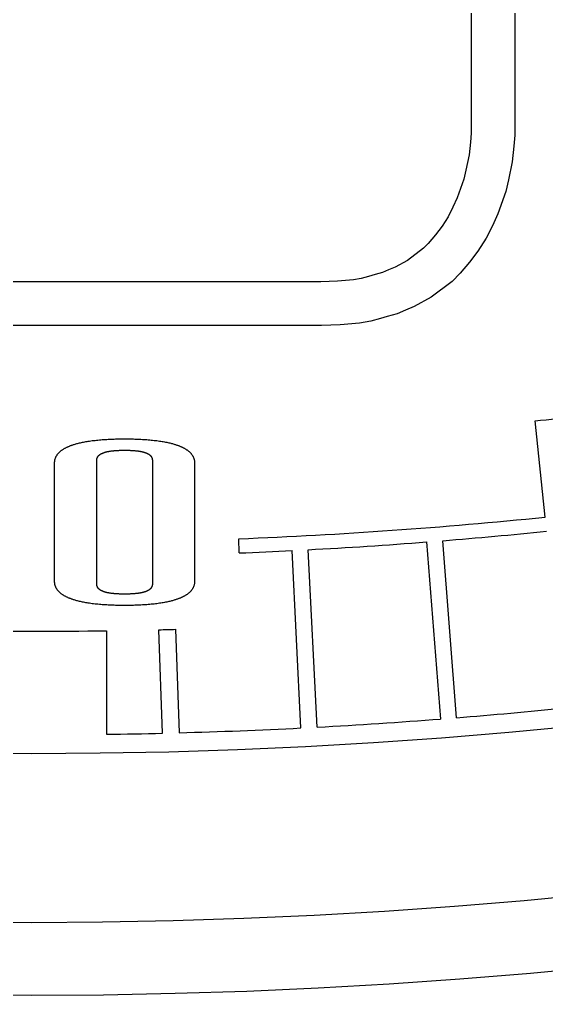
# Model space of a CAD drawing. Extents: x -19.1 to 19.1, y -19.1 to 19.1.
# Drawn here: x -0.041 to 1.771, y -19.15 to -15.799 of the extents above; entities that cross this region are included whole.
import ezdxf

# ---------------------------------------------------------------- set-up
doc = ezdxf.new("R2010")
doc.units = 0
doc.header["$LTSCALE"] = 32.67
doc.layers.add('G_OM_TRIE_D_ESQUISSE__ISO_', color=7, linetype='Continuous')
doc.layers.add('VISIBLE__ISO_', color=7, linetype='Continuous')

msp = doc.modelspace()

# ---------------------------------------------------------------- linework, layer by layer
at = {"layer": 'G_OM_TRIE_D_ESQUISSE__ISO_', "color": 7, "linetype": 'Continuous'}
msp.add_circle((0, 0), 18.9, dxfattribs=at)
at = {"layer": 'VISIBLE__ISO_', "color": 7, "linetype": 'Continuous'}
for p, q in [((1.5117, -14.9435), (1.5117, -16.1898)), ((1.6617, -14.936), (1.6617, -16.1956)), ((1.5117, -16.1898), (1.5094, -16.2198)), ((1.6617, -16.1956), (1.6588, -16.2335)), ((1.5094, -16.2198), (1.5048, -16.2637)), ((1.6588, -16.2335), (1.6531, -16.2876)), ((1.5048, -16.2637), (1.4933, -16.3168)), ((1.4933, -16.3168), (1.4864, -16.3468)), ((1.6531, -16.2876), (1.6397, -16.3496)), ((1.4864, -16.3468), (1.4633, -16.4114)), ((1.6397, -16.3496), (1.6306, -16.389)), ((1.4633, -16.4114), (1.4494, -16.4437)), ((1.6306, -16.389), (1.603, -16.4662)), ((1.4494, -16.4437), (1.4333, -16.476)), ((1.4333, -16.476), (1.4125, -16.5083)), ((1.603, -16.4662), (1.5856, -16.5069)), ((1.4125, -16.5083), (1.3894, -16.5384)), ((1.5856, -16.5069), (1.5638, -16.5503)), ((1.3894, -16.5384), (1.364, -16.5684)), ((1.5638, -16.5503), (1.5353, -16.5948)), ((1.3479, -16.5845), (1.2925, -16.6261)), ((1.364, -16.5684), (1.3479, -16.5845)), ((1.5353, -16.5948), (1.5062, -16.6326)), ((1.2509, -16.6491), (1.2279, -16.6584)), ((1.2925, -16.6261), (1.2509, -16.6491)), ((1.5062, -16.6326), (1.4745, -16.67)), ((1.1586, -16.6814), (1.1332, -16.6884)), ((1.1817, -16.6745), (1.1586, -16.6814)), ((1.2071, -16.6676), (1.1817, -16.6745)), ((1.2279, -16.6584), (1.2071, -16.6676)), ((1.4745, -16.67), (1.4464, -16.6981)), ((0.9948, -16.6999), (-0.974, -16.6999)), ((1.0525, -16.6976), (0.9948, -16.6999)), ((1.1078, -16.693), (1.0525, -16.6976)), ((1.1332, -16.6884), (1.1078, -16.693)), ((1.4464, -16.6981), (1.3743, -16.7522)), ((1.3743, -16.7522), (1.3155, -16.7849)), ((1.3155, -16.7849), (1.2862, -16.7966)), ((1.223, -16.8187), (1.1999, -16.8257)), ((1.2576, -16.8093), (1.223, -16.8187)), ((1.2862, -16.7966), (1.2576, -16.8093)), ((0.9978, -16.8499), (-0.9774, -16.8499)), ((1.0617, -16.8474), (0.9978, -16.8499)), ((1.1275, -16.8419), (1.0617, -16.8474)), ((1.1664, -16.8348), (1.1275, -16.8419)), ((1.1999, -16.8257), (1.1664, -16.8348)), ((1.7658, -17.5077), (1.7315, -17.1771)), ((0.0796, -17.7275), (0.0796, -17.3223)), ((0.2246, -17.733), (0.2246, -17.3168)), ((0.4162, -17.3168), (0.4162, -17.733)), ((0.5612, -17.3223), (0.5612, -17.7275)), ((0.7146, -17.6307), (0.7136, -17.5821)), ((1.4617, -18.1964), (1.4147, -17.5884)), ((0.9266, -18.2315), (0.8967, -17.6224)), ((0.9829, -18.2285), (0.9515, -17.6195)), ((1.3582, -17.5928), (1.4068, -18.2007)), ((0.4954, -17.8927), (0.508, -18.2479)), ((0.2577, -17.8977), (0.2577, -18.2532)), ((0.4512, -18.2494), (0.4386, -17.8942))]:
    msp.add_line(p, q, dxfattribs=at)
for points in [[(0.0796, -17.3223), (0.0797, -17.3207), (0.0798, -17.3192), (0.0799, -17.3176), (0.0801, -17.316), (0.0803, -17.3145), (0.0805, -17.3129), (0.0808, -17.3114), (0.0811, -17.3099), (0.0815, -17.3084), (0.0819, -17.3069), (0.0824, -17.3054), (0.083, -17.3039), (0.0836, -17.3025), (0.0842, -17.3011), (0.0849, -17.2997), (0.0857, -17.2983), (0.0864, -17.2969), (0.0873, -17.2956), (0.0881, -17.2943), (0.089, -17.293), (0.09, -17.2917), (0.091, -17.2905), (0.092, -17.2892), (0.093, -17.288), (0.0941, -17.2868), (0.0953, -17.2856), (0.0964, -17.2845), (0.0977, -17.2834), (0.0989, -17.2823), (0.1002, -17.2812), (0.1015, -17.2801), (0.1028, -17.279), (0.1042, -17.278), (0.1056, -17.277), (0.1071, -17.276), (0.1086, -17.275), (0.1101, -17.274), (0.1116, -17.2731), (0.1132, -17.2722), (0.1148, -17.2712), (0.1164, -17.2704), (0.1181, -17.2695), (0.1198, -17.2686), (0.1215, -17.2678), (0.1232, -17.2669), (0.125, -17.2661), (0.1268, -17.2653), (0.1286, -17.2645), (0.1305, -17.2637), (0.1324, -17.263), (0.1343, -17.2622), (0.1363, -17.2615), (0.1384, -17.2607), (0.1405, -17.26), (0.1428, -17.2592), (0.1452, -17.2585), (0.1476, -17.2577), (0.1502, -17.2569), (0.153, -17.2561), (0.1558, -17.2553), (0.1588, -17.2545), (0.1619, -17.2537), (0.1651, -17.2529), (0.1685, -17.2521), (0.172, -17.2513), (0.1756, -17.2505), (0.1794, -17.2498), (0.1833, -17.249), (0.1873, -17.2483), (0.1915, -17.2476), (0.1957, -17.2469), (0.2002, -17.2463), (0.2047, -17.2456), (0.2093, -17.245), (0.2141, -17.2444), (0.2189, -17.2439), (0.2238, -17.2433), (0.2288, -17.2429), (0.2338, -17.2424), (0.2388, -17.242), (0.2439, -17.2416), (0.249, -17.2412), (0.254, -17.2409), (0.2591, -17.2406), (0.2642, -17.2403), (0.2693, -17.24), (0.2744, -17.2398), (0.2795, -17.2396), (0.2846, -17.2395), (0.2897, -17.2393), (0.2949, -17.2392), (0.3, -17.2391), (0.3051, -17.239), (0.3102, -17.239), (0.3153, -17.239), (0.3204, -17.239), (0.3255, -17.239), (0.3306, -17.239), (0.3357, -17.239), (0.3408, -17.2391), (0.3459, -17.2392), (0.351, -17.2393), (0.3561, -17.2395), (0.3612, -17.2396), (0.3663, -17.2398), (0.3715, -17.24), (0.3766, -17.2403), (0.3816, -17.2406), (0.3867, -17.2409), (0.3918, -17.2412), (0.3969, -17.2416), (0.4019, -17.242), (0.407, -17.2424), (0.412, -17.2429), (0.4169, -17.2433), (0.4219, -17.2439), (0.4267, -17.2444), (0.4314, -17.245), (0.4361, -17.2456), (0.4406, -17.2463), (0.445, -17.2469), (0.4493, -17.2476), (0.4535, -17.2483), (0.4575, -17.249), (0.4614, -17.2498), (0.4651, -17.2505), (0.4688, -17.2513), (0.4723, -17.2521), (0.4756, -17.2529), (0.4789, -17.2537), (0.482, -17.2545), (0.485, -17.2553), (0.4878, -17.2561), (0.4905, -17.2569), (0.4931, -17.2577), (0.4956, -17.2585), (0.498, -17.2592), (0.5002, -17.26), (0.5024, -17.2607), (0.5045, -17.2615), (0.5065, -17.2622), (0.5084, -17.263), (0.5103, -17.2637), (0.5122, -17.2645), (0.514, -17.2653), (0.5158, -17.2661), (0.5176, -17.2669), (0.5193, -17.2678), (0.521, -17.2686), (0.5227, -17.2695), (0.5244, -17.2704), (0.526, -17.2712), (0.5276, -17.2722), (0.5292, -17.2731), (0.5307, -17.274), (0.5322, -17.275), (0.5337, -17.276), (0.5351, -17.277), (0.5366, -17.278), (0.5379, -17.279), (0.5393, -17.2801), (0.5406, -17.2812), (0.5419, -17.2823), (0.5431, -17.2834), (0.5443, -17.2845), (0.5455, -17.2856), (0.5466, -17.2868), (0.5477, -17.288), (0.5488, -17.2892), (0.5498, -17.2905), (0.5508, -17.2917), (0.5517, -17.293), (0.5526, -17.2943), (0.5535, -17.2956), (0.5543, -17.2969), (0.5551, -17.2983), (0.5559, -17.2997), (0.5566, -17.3011), (0.5572, -17.3025), (0.5578, -17.3039), (0.5584, -17.3054), (0.5589, -17.3069), (0.5593, -17.3084), (0.5597, -17.3099), (0.56, -17.3114), (0.5603, -17.3129), (0.5605, -17.3145), (0.5607, -17.316), (0.5608, -17.3176), (0.561, -17.3192), (0.5611, -17.3207), (0.5612, -17.3223)], [(0.2246, -17.3168), (0.2246, -17.3161), (0.2246, -17.3153), (0.2246, -17.3146), (0.2246, -17.3138), (0.2247, -17.3131), (0.2247, -17.3124), (0.2247, -17.3117), (0.2248, -17.311), (0.2249, -17.3103), (0.225, -17.3096), (0.2251, -17.3089), (0.2252, -17.3083), (0.2253, -17.3076), (0.2254, -17.307), (0.2256, -17.3064), (0.2258, -17.3058), (0.226, -17.3052), (0.2262, -17.3046), (0.2264, -17.3041), (0.2266, -17.3035), (0.2268, -17.303), (0.2271, -17.3025), (0.2273, -17.302), (0.2275, -17.3015), (0.2278, -17.3011), (0.2281, -17.3006), (0.2283, -17.3002), (0.2286, -17.2998), (0.2289, -17.2993), (0.2292, -17.2989), (0.2295, -17.2985), (0.2298, -17.2981), (0.2301, -17.2977), (0.2305, -17.2973), (0.2309, -17.2969), (0.2312, -17.2965), (0.2316, -17.2961), (0.232, -17.2957), (0.2324, -17.2953), (0.2329, -17.2949), (0.2333, -17.2945), (0.2338, -17.2941), (0.2343, -17.2937), (0.2348, -17.2933), (0.2353, -17.2929), (0.2358, -17.2926), (0.2364, -17.2922), (0.2369, -17.2918), (0.2375, -17.2914), (0.2381, -17.2911), (0.2387, -17.2907), (0.2394, -17.2903), (0.24, -17.29), (0.2407, -17.2896), (0.2414, -17.2893), (0.2421, -17.2889), (0.2429, -17.2886), (0.2436, -17.2882), (0.2444, -17.2879), (0.2452, -17.2876), (0.246, -17.2872), (0.2468, -17.2869), (0.2477, -17.2866), (0.2486, -17.2863), (0.2495, -17.286), (0.2504, -17.2856), (0.2513, -17.2853), (0.2523, -17.285), (0.2533, -17.2847), (0.2543, -17.2845), (0.2554, -17.2842), (0.2564, -17.2839), (0.2575, -17.2836), (0.2586, -17.2833), (0.2597, -17.2831), (0.2609, -17.2828), (0.2621, -17.2826), (0.2633, -17.2823), (0.2645, -17.2821), (0.2658, -17.2818), (0.2671, -17.2816), (0.2684, -17.2814), (0.2697, -17.2812), (0.2711, -17.2809), (0.2725, -17.2807), (0.2739, -17.2805), (0.2754, -17.2803), (0.2769, -17.2802), (0.2784, -17.28), (0.2799, -17.2798), (0.2815, -17.2796), (0.2831, -17.2795), (0.2847, -17.2793), (0.2863, -17.2792), (0.288, -17.279), (0.2897, -17.2789), (0.2915, -17.2788), (0.2933, -17.2787), (0.2951, -17.2786), (0.2969, -17.2785), (0.2987, -17.2784), (0.3006, -17.2783), (0.3025, -17.2782), (0.3044, -17.2781), (0.3064, -17.2781), (0.3084, -17.278), (0.3103, -17.278), (0.3123, -17.2779), (0.3143, -17.2779), (0.3164, -17.2779), (0.3184, -17.2779), (0.3204, -17.2779), (0.3224, -17.2779), (0.3244, -17.2779), (0.3264, -17.2779), (0.3284, -17.2779), (0.3304, -17.278), (0.3324, -17.278), (0.3344, -17.2781), (0.3363, -17.2781), (0.3383, -17.2782), (0.3402, -17.2783), (0.342, -17.2784), (0.3439, -17.2785), (0.3457, -17.2786), (0.3475, -17.2787), (0.3493, -17.2788), (0.351, -17.2789), (0.3528, -17.279), (0.3544, -17.2792), (0.3561, -17.2793), (0.3577, -17.2795), (0.3593, -17.2796), (0.3609, -17.2798), (0.3624, -17.28), (0.3639, -17.2802), (0.3654, -17.2803), (0.3669, -17.2805), (0.3683, -17.2807), (0.3697, -17.2809), (0.371, -17.2812), (0.3724, -17.2814), (0.3737, -17.2816), (0.375, -17.2818), (0.3762, -17.2821), (0.3775, -17.2823), (0.3787, -17.2826), (0.3799, -17.2828), (0.381, -17.2831), (0.3822, -17.2833), (0.3833, -17.2836), (0.3844, -17.2839), (0.3854, -17.2842), (0.3865, -17.2845), (0.3875, -17.2847), (0.3885, -17.285), (0.3894, -17.2853), (0.3904, -17.2856), (0.3913, -17.286), (0.3922, -17.2863), (0.3931, -17.2866), (0.3939, -17.2869), (0.3948, -17.2872), (0.3956, -17.2876), (0.3964, -17.2879), (0.3972, -17.2882), (0.3979, -17.2886), (0.3986, -17.2889), (0.3994, -17.2893), (0.4001, -17.2896), (0.4007, -17.29), (0.4014, -17.2903), (0.402, -17.2907), (0.4027, -17.2911), (0.4033, -17.2914), (0.4038, -17.2918), (0.4044, -17.2922), (0.405, -17.2926), (0.4055, -17.2929), (0.406, -17.2933), (0.4065, -17.2937), (0.407, -17.2941), (0.4074, -17.2945), (0.4079, -17.2949), (0.4083, -17.2953), (0.4088, -17.2957), (0.4092, -17.2961), (0.4095, -17.2965), (0.4099, -17.2969), (0.4103, -17.2973), (0.4106, -17.2977), (0.411, -17.2981), (0.4113, -17.2985), (0.4116, -17.2989), (0.4119, -17.2993), (0.4122, -17.2998), (0.4124, -17.3002), (0.4127, -17.3006), (0.413, -17.3011), (0.4132, -17.3015), (0.4135, -17.302), (0.4137, -17.3025), (0.414, -17.303), (0.4142, -17.3035), (0.4144, -17.3041), (0.4146, -17.3046), (0.4148, -17.3052), (0.415, -17.3058), (0.4152, -17.3064), (0.4153, -17.307), (0.4155, -17.3076), (0.4156, -17.3083), (0.4157, -17.3089), (0.4158, -17.3096), (0.4159, -17.3103), (0.416, -17.311), (0.416, -17.3117), (0.4161, -17.3124), (0.4161, -17.3131), (0.4161, -17.3138), (0.4161, -17.3146), (0.4162, -17.3153), (0.4162, -17.3161), (0.4162, -17.3168)], [(0.5612, -17.7275), (0.5611, -17.729), (0.561, -17.7306), (0.5608, -17.7322), (0.5607, -17.7337), (0.5605, -17.7353), (0.5603, -17.7368), (0.56, -17.7384), (0.5597, -17.7399), (0.5593, -17.7414), (0.5589, -17.7429), (0.5584, -17.7444), (0.5578, -17.7458), (0.5572, -17.7473), (0.5566, -17.7487), (0.5559, -17.7501), (0.5551, -17.7515), (0.5543, -17.7529), (0.5535, -17.7542), (0.5526, -17.7555), (0.5517, -17.7568), (0.5508, -17.7581), (0.5498, -17.7593), (0.5488, -17.7606), (0.5477, -17.7618), (0.5466, -17.763), (0.5455, -17.7641), (0.5443, -17.7653), (0.5431, -17.7664), (0.5419, -17.7675), (0.5406, -17.7686), (0.5393, -17.7697), (0.5379, -17.7707), (0.5366, -17.7718), (0.5351, -17.7728), (0.5337, -17.7738), (0.5322, -17.7748), (0.5307, -17.7757), (0.5292, -17.7767), (0.5276, -17.7776), (0.526, -17.7785), (0.5244, -17.7794), (0.5227, -17.7803), (0.521, -17.7812), (0.5193, -17.782), (0.5176, -17.7829), (0.5158, -17.7837), (0.514, -17.7845), (0.5122, -17.7853), (0.5103, -17.786), (0.5084, -17.7868), (0.5065, -17.7875), (0.5045, -17.7883), (0.5024, -17.789), (0.5002, -17.7898), (0.498, -17.7906), (0.4956, -17.7913), (0.4931, -17.7921), (0.4905, -17.7929), (0.4878, -17.7937), (0.485, -17.7945), (0.482, -17.7953), (0.4789, -17.7961), (0.4756, -17.7969), (0.4723, -17.7977), (0.4688, -17.7985), (0.4651, -17.7993), (0.4614, -17.8), (0.4575, -17.8008), (0.4535, -17.8015), (0.4493, -17.8022), (0.445, -17.8029), (0.4406, -17.8035), (0.4361, -17.8042), (0.4314, -17.8048), (0.4267, -17.8054), (0.4219, -17.8059), (0.4169, -17.8064), (0.412, -17.8069), (0.407, -17.8074), (0.4019, -17.8078), (0.3969, -17.8082), (0.3918, -17.8086), (0.3867, -17.8089), (0.3816, -17.8092), (0.3766, -17.8095), (0.3715, -17.8097), (0.3663, -17.81), (0.3612, -17.8102), (0.3561, -17.8103), (0.351, -17.8105), (0.3459, -17.8106), (0.3408, -17.8107), (0.3357, -17.8107), (0.3306, -17.8108), (0.3255, -17.8108), (0.3204, -17.8108), (0.3153, -17.8108), (0.3102, -17.8108), (0.3051, -17.8107), (0.3, -17.8107), (0.2949, -17.8106), (0.2897, -17.8105), (0.2846, -17.8103), (0.2795, -17.8102), (0.2744, -17.81), (0.2693, -17.8097), (0.2642, -17.8095), (0.2591, -17.8092), (0.254, -17.8089), (0.249, -17.8086), (0.2439, -17.8082), (0.2388, -17.8078), (0.2338, -17.8074), (0.2288, -17.8069), (0.2238, -17.8064), (0.2189, -17.8059), (0.2141, -17.8054), (0.2093, -17.8048), (0.2047, -17.8042), (0.2002, -17.8035), (0.1957, -17.8029), (0.1915, -17.8022), (0.1873, -17.8015), (0.1833, -17.8008), (0.1794, -17.8), (0.1756, -17.7993), (0.172, -17.7985), (0.1685, -17.7977), (0.1651, -17.7969), (0.1619, -17.7961), (0.1588, -17.7953), (0.1558, -17.7945), (0.153, -17.7937), (0.1502, -17.7929), (0.1476, -17.7921), (0.1452, -17.7913), (0.1428, -17.7906), (0.1405, -17.7898), (0.1384, -17.789), (0.1363, -17.7883), (0.1343, -17.7875), (0.1324, -17.7868), (0.1305, -17.786), (0.1286, -17.7853), (0.1268, -17.7845), (0.125, -17.7837), (0.1232, -17.7829), (0.1215, -17.782), (0.1198, -17.7812), (0.1181, -17.7803), (0.1164, -17.7794), (0.1148, -17.7785), (0.1132, -17.7776), (0.1116, -17.7767), (0.1101, -17.7757), (0.1086, -17.7748), (0.1071, -17.7738), (0.1056, -17.7728), (0.1042, -17.7718), (0.1028, -17.7707), (0.1015, -17.7697), (0.1002, -17.7686), (0.0989, -17.7675), (0.0977, -17.7664), (0.0964, -17.7653), (0.0953, -17.7641), (0.0941, -17.763), (0.093, -17.7618), (0.092, -17.7606), (0.091, -17.7593), (0.09, -17.7581), (0.089, -17.7568), (0.0881, -17.7555), (0.0873, -17.7542), (0.0864, -17.7529), (0.0857, -17.7515), (0.0849, -17.7501), (0.0842, -17.7487), (0.0836, -17.7473), (0.083, -17.7458), (0.0824, -17.7444), (0.0819, -17.7429), (0.0815, -17.7414), (0.0811, -17.7399), (0.0808, -17.7384), (0.0805, -17.7368), (0.0803, -17.7353), (0.0801, -17.7337), (0.0799, -17.7322), (0.0798, -17.7306), (0.0797, -17.729), (0.0796, -17.7275)], [(0.4162, -17.733), (0.4162, -17.7337), (0.4162, -17.7345), (0.4161, -17.7352), (0.4161, -17.7359), (0.4161, -17.7367), (0.4161, -17.7374), (0.416, -17.7381), (0.416, -17.7388), (0.4159, -17.7395), (0.4158, -17.7402), (0.4157, -17.7409), (0.4156, -17.7415), (0.4155, -17.7422), (0.4153, -17.7428), (0.4152, -17.7434), (0.415, -17.744), (0.4148, -17.7446), (0.4146, -17.7452), (0.4144, -17.7457), (0.4142, -17.7462), (0.414, -17.7468), (0.4137, -17.7473), (0.4135, -17.7478), (0.4132, -17.7482), (0.413, -17.7487), (0.4127, -17.7492), (0.4124, -17.7496), (0.4122, -17.75), (0.4119, -17.7505), (0.4116, -17.7509), (0.4113, -17.7513), (0.411, -17.7517), (0.4106, -17.7521), (0.4103, -17.7525), (0.4099, -17.7529), (0.4095, -17.7533), (0.4092, -17.7537), (0.4088, -17.7541), (0.4083, -17.7545), (0.4079, -17.7549), (0.4074, -17.7553), (0.407, -17.7557), (0.4065, -17.7561), (0.406, -17.7565), (0.4055, -17.7568), (0.405, -17.7572), (0.4044, -17.7576), (0.4038, -17.758), (0.4033, -17.7583), (0.4027, -17.7587), (0.402, -17.7591), (0.4014, -17.7594), (0.4007, -17.7598), (0.4001, -17.7602), (0.3994, -17.7605), (0.3986, -17.7609), (0.3979, -17.7612), (0.3972, -17.7615), (0.3964, -17.7619), (0.3956, -17.7622), (0.3948, -17.7626), (0.3939, -17.7629), (0.3931, -17.7632), (0.3922, -17.7635), (0.3913, -17.7638), (0.3904, -17.7641), (0.3894, -17.7644), (0.3885, -17.7647), (0.3875, -17.765), (0.3865, -17.7653), (0.3854, -17.7656), (0.3844, -17.7659), (0.3833, -17.7662), (0.3822, -17.7664), (0.381, -17.7667), (0.3799, -17.767), (0.3787, -17.7672), (0.3775, -17.7675), (0.3762, -17.7677), (0.375, -17.768), (0.3737, -17.7682), (0.3724, -17.7684), (0.371, -17.7686), (0.3697, -17.7688), (0.3683, -17.7691), (0.3669, -17.7693), (0.3654, -17.7694), (0.3639, -17.7696), (0.3624, -17.7698), (0.3609, -17.77), (0.3593, -17.7702), (0.3577, -17.7703), (0.3561, -17.7705), (0.3544, -17.7706), (0.3528, -17.7708), (0.351, -17.7709), (0.3493, -17.771), (0.3475, -17.7711), (0.3457, -17.7712), (0.3439, -17.7713), (0.342, -17.7714), (0.3402, -17.7715), (0.3383, -17.7716), (0.3363, -17.7717), (0.3344, -17.7717), (0.3324, -17.7718), (0.3304, -17.7718), (0.3284, -17.7718), (0.3264, -17.7719), (0.3244, -17.7719), (0.3224, -17.7719), (0.3204, -17.7719), (0.3184, -17.7719), (0.3164, -17.7719), (0.3143, -17.7719), (0.3123, -17.7718), (0.3103, -17.7718), (0.3084, -17.7718), (0.3064, -17.7717), (0.3044, -17.7717), (0.3025, -17.7716), (0.3006, -17.7715), (0.2987, -17.7714), (0.2969, -17.7713), (0.2951, -17.7712), (0.2933, -17.7711), (0.2915, -17.771), (0.2897, -17.7709), (0.288, -17.7708), (0.2863, -17.7706), (0.2847, -17.7705), (0.2831, -17.7703), (0.2815, -17.7702), (0.2799, -17.77), (0.2784, -17.7698), (0.2769, -17.7696), (0.2754, -17.7694), (0.2739, -17.7693), (0.2725, -17.7691), (0.2711, -17.7688), (0.2697, -17.7686), (0.2684, -17.7684), (0.2671, -17.7682), (0.2658, -17.768), (0.2645, -17.7677), (0.2633, -17.7675), (0.2621, -17.7672), (0.2609, -17.767), (0.2597, -17.7667), (0.2586, -17.7664), (0.2575, -17.7662), (0.2564, -17.7659), (0.2554, -17.7656), (0.2543, -17.7653), (0.2533, -17.765), (0.2523, -17.7647), (0.2513, -17.7644), (0.2504, -17.7641), (0.2495, -17.7638), (0.2486, -17.7635), (0.2477, -17.7632), (0.2468, -17.7629), (0.246, -17.7626), (0.2452, -17.7622), (0.2444, -17.7619), (0.2436, -17.7615), (0.2429, -17.7612), (0.2421, -17.7609), (0.2414, -17.7605), (0.2407, -17.7602), (0.24, -17.7598), (0.2394, -17.7594), (0.2387, -17.7591), (0.2381, -17.7587), (0.2375, -17.7583), (0.2369, -17.758), (0.2364, -17.7576), (0.2358, -17.7572), (0.2353, -17.7568), (0.2348, -17.7565), (0.2343, -17.7561), (0.2338, -17.7557), (0.2333, -17.7553), (0.2329, -17.7549), (0.2324, -17.7545), (0.232, -17.7541), (0.2316, -17.7537), (0.2312, -17.7533), (0.2309, -17.7529), (0.2305, -17.7525), (0.2301, -17.7521), (0.2298, -17.7517), (0.2295, -17.7513), (0.2292, -17.7509), (0.2289, -17.7505), (0.2286, -17.75), (0.2283, -17.7496), (0.2281, -17.7492), (0.2278, -17.7487), (0.2275, -17.7482), (0.2273, -17.7478), (0.2271, -17.7473), (0.2268, -17.7468), (0.2266, -17.7462), (0.2264, -17.7457), (0.2262, -17.7452), (0.226, -17.7446), (0.2258, -17.744), (0.2256, -17.7434), (0.2254, -17.7428), (0.2253, -17.7422), (0.2252, -17.7415), (0.2251, -17.7409), (0.225, -17.7402), (0.2249, -17.7395), (0.2248, -17.7388), (0.2247, -17.7381), (0.2247, -17.7374), (0.2247, -17.7367), (0.2246, -17.7359), (0.2246, -17.7352), (0.2246, -17.7345), (0.2246, -17.7337), (0.2246, -17.733)]]:
    msp.add_lwpolyline(points, dxfattribs=at)
for radius in [19.15, 18.32]:
    msp.add_circle((0, 0), radius, dxfattribs=at)
for radius, start, end in [(17.2641, 275.75624, 276.25878), (17.5965, 272.32431, 275.75944), (17.6452, 274.59864, 275.75989), (17.6452, 272.32093, 272.91288), (17.6452, 273.09119, 274.41447), (17.8996, 271.404, 271.58582), (17.8996, 269.20293, 270.82497), (18.255, 274.59257, 275.76542), (18.255, 273.08651, 274.4197), (18.255, 270.80891, 271.41614), (18.255, 271.59476, 272.90965)]:
    msp.add_arc((0, 0), radius, start, end, dxfattribs=at)

doc.saveas('drawing.dxf')
